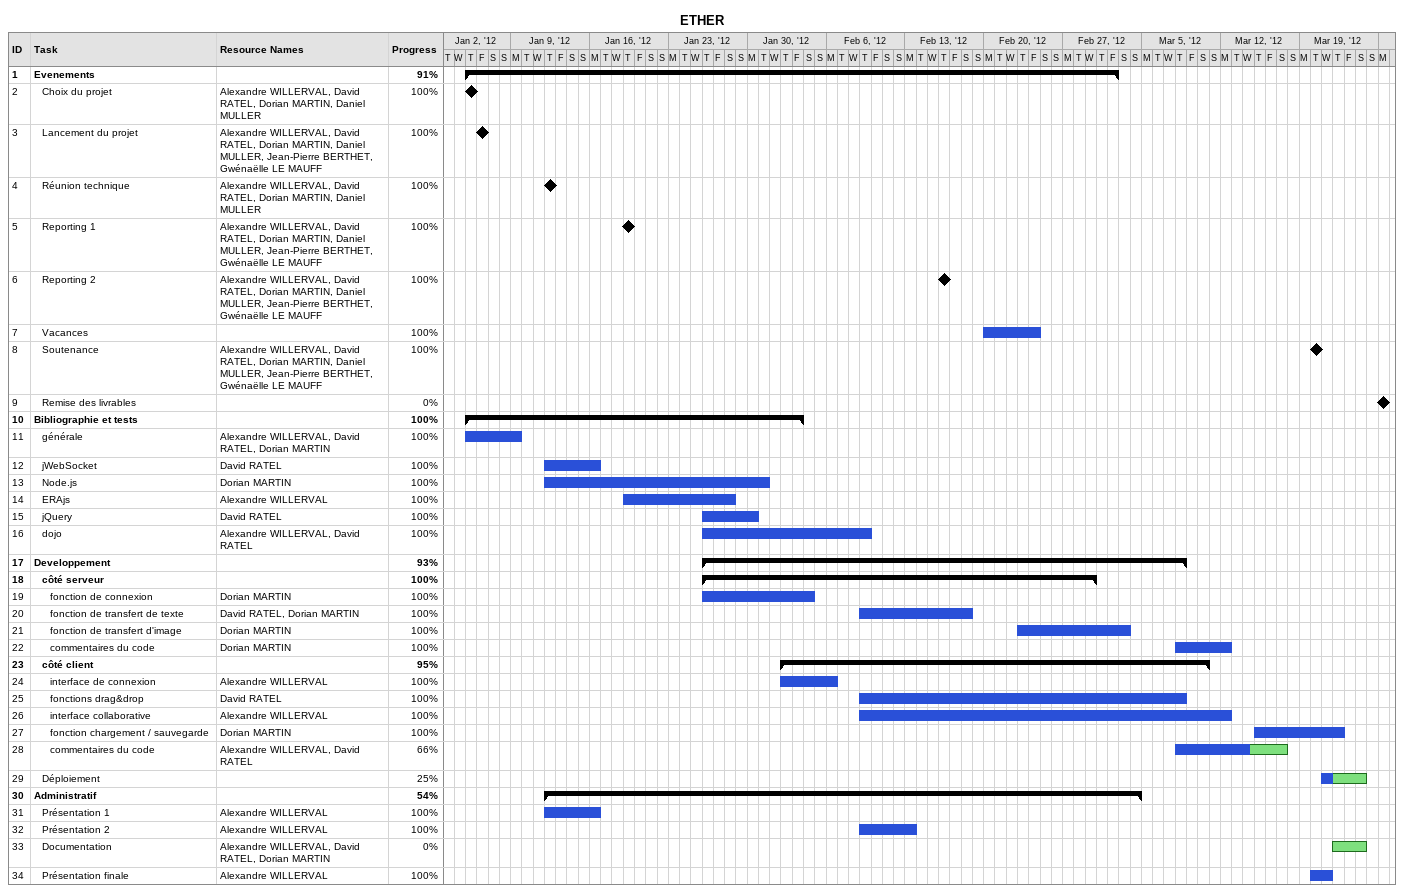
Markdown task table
ETHER

| ID | Level | Task | Start | Finish | Resources | % complete |
|---|---|---|---|---|---|---|
| 1 | 1 | **Evenements** | 2012-01-05 | 2012-03-02 |  | 91 |
| 2 | 2 | Choix du projet (milestone) | 2012-01-05 | 2012-01-05 | Alexandre WILLERVAL, David RATEL, Dorian MARTIN, Daniel MULLER | 100 |
| 3 | 2 | Lancement du projet (milestone) | 2012-01-06 | 2012-01-06 | Alexandre WILLERVAL, David RATEL, Dorian MARTIN, Daniel MULLER, Jean-Pierre BERTHET, Gwénaëlle LE MAUFF | 100 |
| 4 | 2 | Réunion technique (milestone) | 2012-01-12 | 2012-01-12 | Alexandre WILLERVAL, David RATEL, Dorian MARTIN, Daniel MULLER | 100 |
| 5 | 2 | Reporting 1 (milestone) | 2012-01-19 | 2012-01-19 | Alexandre WILLERVAL, David RATEL, Dorian MARTIN, Daniel MULLER, Jean-Pierre BERTHET, Gwénaëlle LE MAUFF | 100 |
| 6 | 2 | Reporting 2 (milestone) | 2012-02-16 | 2012-02-16 | Alexandre WILLERVAL, David RATEL, Dorian MARTIN, Daniel MULLER, Jean-Pierre BERTHET, Gwénaëlle LE MAUFF | 100 |
| 7 | 2 | Vacances | 2012-02-20 | 2012-02-24 |  | 100 |
| 8 | 2 | Soutenance (milestone) | 2012-03-20 | 2012-03-20 | Alexandre WILLERVAL, David RATEL, Dorian MARTIN, Daniel MULLER, Jean-Pierre BERTHET, Gwénaëlle LE MAUFF | 100 |
| 9 | 2 | Remise des livrables (milestone) | 2012-03-26 | 2012-03-26 |  | 0 |
| 10 | 1 | **Bibliographie et tests** | 2012-01-05 | 2012-02-03 |  | 100 |
| 11 | 2 | générale | 2012-01-05 | 2012-01-09 | Alexandre WILLERVAL, David RATEL, Dorian MARTIN | 100 |
| 12 | 2 | jWebSocket | 2012-01-12 | 2012-01-16 | David RATEL | 100 |
| 13 | 2 | Node.js | 2012-01-12 | 2012-01-31 | Dorian MARTIN | 100 |
| 14 | 2 | ERAjs | 2012-01-19 | 2012-01-28 | Alexandre WILLERVAL | 100 |
| 15 | 2 | jQuery | 2012-01-26 | 2012-01-30 | David RATEL | 100 |
| 16 | 2 | dojo | 2012-01-26 | 2012-02-09 | Alexandre WILLERVAL, David RATEL | 100 |
| 17 | 1 | **Developpement** | 2012-01-26 | 2012-03-08 |  | 93 |
| 18 | 2 | **côté serveur** | 2012-01-26 | 2012-02-29 |  | 100 |
| 19 | 3 | fonction de connexion | 2012-01-26 | 2012-02-04 | Dorian MARTIN | 100 |
| 20 | 3 | fonction de transfert de texte | 2012-02-09 | 2012-02-18 | David RATEL, Dorian MARTIN | 100 |
| 21 | 3 | fonction de transfert d'image | 2012-02-23 | 2012-03-03 | Dorian MARTIN | 100 |
| 22 | 3 | commentaires du code | 2012-03-08 | 2012-03-12 | Dorian MARTIN | 100 |
| 23 | 2 | **côté client** | 2012-02-02 | 2012-03-10 |  | 95 |
| 24 | 3 | interface de connexion | 2012-02-02 | 2012-02-06 | Alexandre WILLERVAL | 100 |
| 25 | 3 | fonctions drag&drop | 2012-02-09 | 2012-03-08 | David RATEL | 100 |
| 26 | 3 | interface collaborative | 2012-02-09 | 2012-03-12 | Alexandre WILLERVAL | 100 |
| 27 | 3 | fonction chargement / sauvegarde | 2012-03-15 | 2012-03-22 | Dorian MARTIN | 100 |
| 28 | 3 | commentaires du code | 2012-03-08 | 2012-03-17 | Alexandre WILLERVAL, David RATEL | 66 |
| 29 | 2 | Déploiement | 2012-03-21 | 2012-03-24 |  | 25 |
| 30 | 1 | **Administratif** | 2012-01-12 | 2012-03-04 |  | 54 |
| 31 | 2 | Présentation 1 | 2012-01-12 | 2012-01-16 | Alexandre WILLERVAL | 100 |
| 32 | 2 | Présentation 2 | 2012-02-09 | 2012-02-13 | Alexandre WILLERVAL | 100 |
| 33 | 2 | Documentation | 2012-03-22 | 2012-03-24 | Alexandre WILLERVAL, David RATEL, Dorian MARTIN | 0 |
| 34 | 2 | Présentation finale | 2012-03-20 | 2012-03-21 | Alexandre WILLERVAL | 100 |
